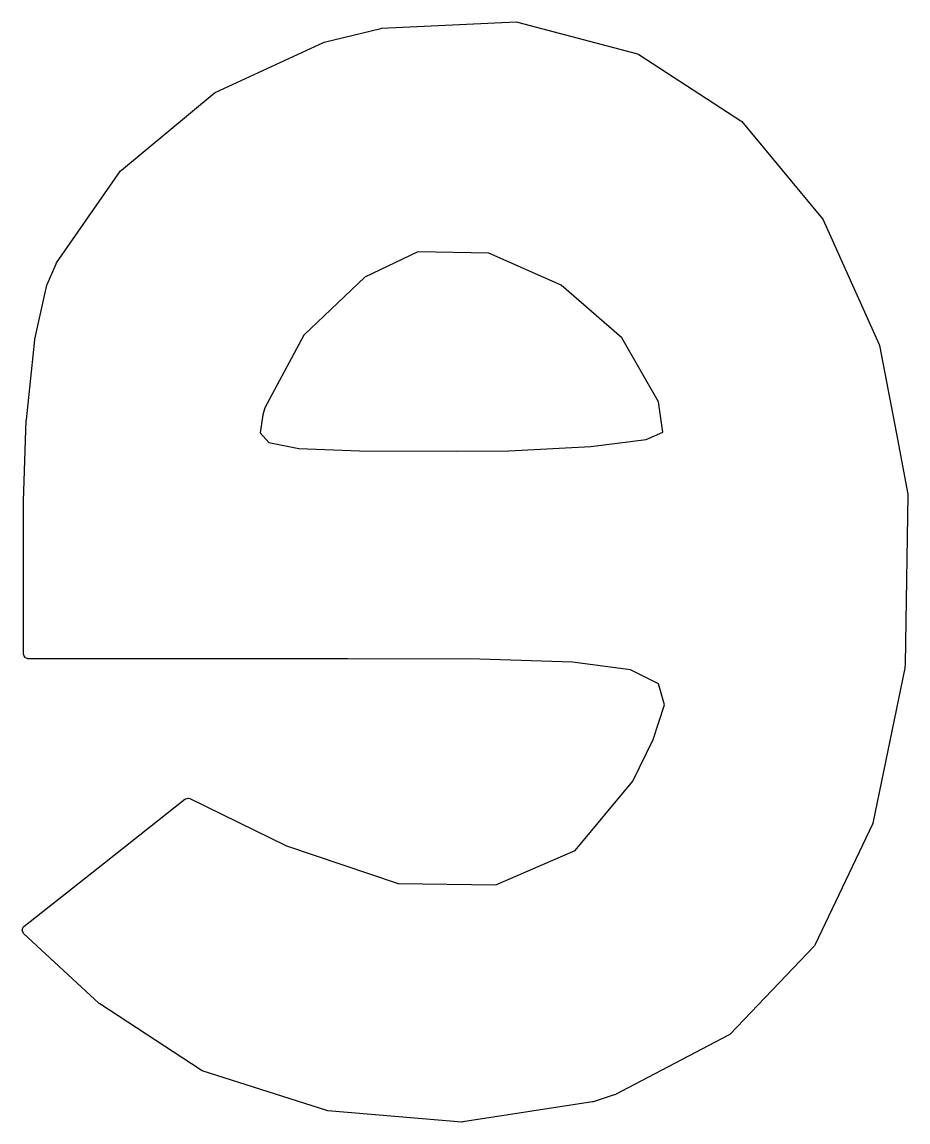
# Model space of a CAD drawing. Header units: inches. Extents: x 4.73 to 7.1, y -3.87 to -2.68.
# Drawn here: x 6.32023 to 6.35959, y -3.76196 to -3.71308 of the extents above; entities that cross this region are included whole.
import ezdxf

# ---------------------------------------------------------------- set-up
doc = ezdxf.new("R2010")
doc.units = ezdxf.units.IN
doc.header["$MEASUREMENT"] = 0
doc.layers.add('BLACK', color=250, linetype='CONTINUOUS')

msp = doc.modelspace()

# ---------------------------------------------------------------- linework, layer by layer
at = {"layer": 'BLACK', "linetype": 'CONTINUOUS'}
for p, q in [((6.3362, -3.713361), (6.342182, -3.713083)), ((6.342182, -3.713083), (6.342241, -3.713089)), ((6.342241, -3.713089), (6.347571, -3.714502)), ((6.333652, -3.713976), (6.336163, -3.713366)), ((6.336163, -3.713366), (6.3362, -3.713361)), ((6.328803, -3.716222), (6.333616, -3.713989)), ((6.333616, -3.713989), (6.333652, -3.713976)), ((6.347571, -3.714502), (6.347628, -3.714527)), ((6.347628, -3.714527), (6.352159, -3.717472)), ((6.324645, -3.71966), (6.32876, -3.716249)), ((6.32876, -3.716249), (6.328803, -3.716222)), ((6.352159, -3.717472), (6.352204, -3.717511)), ((6.352204, -3.717511), (6.35579, -3.721831)), ((6.321761, -3.723788), (6.324609, -3.719699)), ((6.324609, -3.719699), (6.324645, -3.71966)), ((6.35579, -3.721831), (6.355818, -3.721876)), ((6.355818, -3.721876), (6.358314, -3.727415)), ((6.33782, -3.723292), (6.335456, -3.724415)), ((6.340968, -3.72336), (6.33782, -3.723292)), ((6.344182, -3.724774), (6.340968, -3.72336)), ((6.32135, -3.724742), (6.321741, -3.723823)), ((6.321741, -3.723823), (6.321761, -3.723788)), ((6.335456, -3.724415), (6.332743, -3.727003)), ((6.320802, -3.727181), (6.321339, -3.724776)), ((6.321339, -3.724776), (6.32135, -3.724742)), ((6.346883, -3.72712), (6.344182, -3.724774)), ((6.332743, -3.727003), (6.331014, -3.730222)), ((6.320422, -3.730761), (6.320798, -3.727203)), ((6.320798, -3.727203), (6.320802, -3.727181)), ((6.348498, -3.729965), (6.346883, -3.72712)), ((6.358314, -3.727415), (6.358328, -3.727459)), ((6.358328, -3.727459), (6.359076, -3.731382)), ((6.348704, -3.731301), (6.348498, -3.729965)), ((6.331014, -3.730222), (6.330921, -3.730536)), ((6.320293, -3.734371), (6.320421, -3.730775)), ((6.320421, -3.730775), (6.320422, -3.730761)), ((6.330921, -3.730536), (6.330813, -3.73133)), ((6.330813, -3.73133), (6.331191, -3.731762)), ((6.347953, -3.731639), (6.348704, -3.731301)), ((6.359076, -3.731382), (6.359586, -3.734059)), ((6.331191, -3.731762), (6.332533, -3.732031)), ((6.345506, -3.731949), (6.347953, -3.731639)), ((6.332533, -3.732031), (6.335219, -3.732139)), ((6.335219, -3.732139), (6.33954, -3.732156)), ((6.33954, -3.732156), (6.341856, -3.732129)), ((6.341856, -3.732129), (6.345506, -3.731949)), ((6.320293, -3.734378), (6.320293, -3.734371)), ((6.359589, -3.734099), (6.359463, -3.741603)), ((6.359586, -3.734059), (6.359589, -3.734099)), ((6.320293, -3.741176), (6.320293, -3.734378)), ((6.320351, -3.741316), (6.320293, -3.741176)), ((6.32049, -3.741373), (6.320351, -3.741316)), ((6.334705, -3.741373), (6.32049, -3.741373)), ((6.340566, -3.741395), (6.334705, -3.741373)), ((6.344683, -3.74153), (6.340566, -3.741395)), ((6.347267, -3.741873), (6.344683, -3.74153)), ((6.359462, -3.741621), (6.359445, -3.741769)), ((6.359463, -3.741603), (6.359462, -3.741621)), ((6.348508, -3.742486), (6.347267, -3.741873)), ((6.359443, -3.741787), (6.358033, -3.748672)), ((6.359445, -3.741769), (6.359443, -3.741787)), ((6.34877, -3.743428), (6.348508, -3.742486)), ((6.348273, -3.744964), (6.34877, -3.743428)), ((6.347358, -3.746809), (6.348273, -3.744964)), ((6.344806, -3.74989), (6.347358, -3.746809)), ((6.323887, -3.750444), (6.32747, -3.74761)), ((6.32747, -3.74761), (6.327615, -3.747569)), ((6.327615, -3.747569), (6.327678, -3.747588)), ((6.327678, -3.747588), (6.331985, -3.74968)), ((6.358018, -3.748717), (6.355471, -3.754071)), ((6.358033, -3.748672), (6.358018, -3.748717)), ((6.331985, -3.74968), (6.336941, -3.751366)), ((6.341279, -3.751416), (6.344806, -3.74989)), ((6.320304, -3.753277), (6.323887, -3.750444)), ((6.336941, -3.751366), (6.341279, -3.751416)), ((6.320229, -3.753439), (6.320281, -3.753298)), ((6.320281, -3.753298), (6.320304, -3.753277)), ((6.320292, -3.753576), (6.320229, -3.753439)), ((6.323663, -3.756691), (6.320292, -3.753576)), ((6.355436, -3.754122), (6.351672, -3.758061)), ((6.355471, -3.754071), (6.355436, -3.754122)), ((6.323689, -3.756711), (6.323663, -3.756691)), ((6.32819, -3.759654), (6.323689, -3.756711)), ((6.351621, -3.7581), (6.346562, -3.760742)), ((6.351672, -3.758061), (6.351621, -3.7581)), ((6.328237, -3.759676), (6.32819, -3.759654)), ((6.333772, -3.761451), (6.328237, -3.759676)), ((6.346531, -3.760754), (6.345603, -3.761056)), ((6.346562, -3.760742), (6.346531, -3.760754)), ((6.345572, -3.761064), (6.339816, -3.761954)), ((6.345603, -3.761056), (6.345572, -3.761064)), ((6.333816, -3.761459), (6.333772, -3.761451)), ((6.339769, -3.761956), (6.333816, -3.761459)), ((6.339816, -3.761954), (6.339769, -3.761956))]:
    msp.add_line(p, q, dxfattribs=at)

doc.saveas('drawing.dxf')
